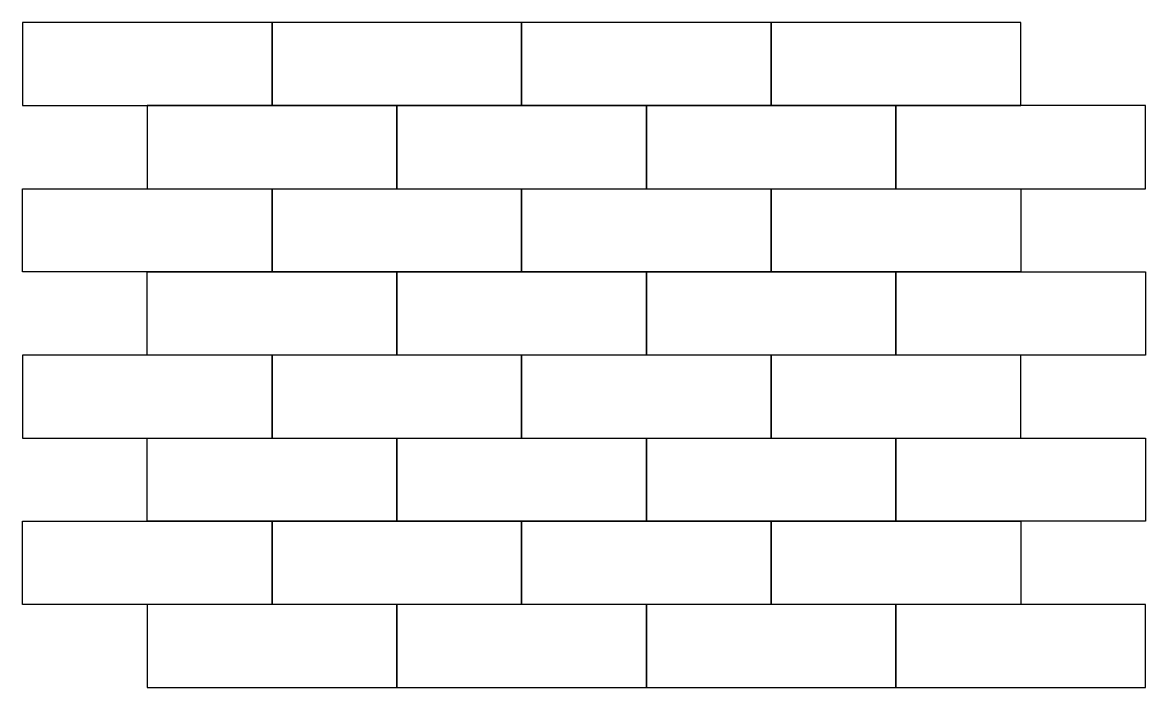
# Model space of a CAD drawing. Header units: millimetres. Extents: x 1816 to 1829.5, y 2292.9 to 2300.9.
import ezdxf

# ---------------------------------------------------------------- set-up
doc = ezdxf.new("R2010")
doc.units = ezdxf.units.MM

msp = doc.modelspace()

# ---------------------------------------------------------------- linework, layer by layer
for points in [[(1816.02, 2300.867), (1816.02, 2299.867), (1819.02, 2299.867), (1819.02, 2300.867)], [(1819.02, 2300.867), (1819.02, 2299.867), (1822.02, 2299.867), (1822.02, 2300.867)], [(1822.02, 2300.867), (1822.02, 2299.867), (1825.02, 2299.867), (1825.02, 2300.867)], [(1825.02, 2300.867), (1825.02, 2299.867), (1828.02, 2299.867), (1828.02, 2300.867)], [(1817.52, 2299.867), (1817.52, 2298.867), (1820.52, 2298.867), (1820.52, 2299.867)], [(1820.52, 2299.867), (1820.52, 2298.867), (1823.52, 2298.867), (1823.52, 2299.867)], [(1823.52, 2299.867), (1823.52, 2298.867), (1826.52, 2298.867), (1826.52, 2299.867)], [(1826.52, 2299.867), (1826.52, 2298.867), (1829.52, 2298.867), (1829.52, 2299.867)], [(1816.02, 2297.867), (1816.02, 2298.867), (1819.02, 2298.867), (1819.02, 2297.867)], [(1819.02, 2297.867), (1819.02, 2298.867), (1822.02, 2298.867), (1822.02, 2297.867)], [(1822.02, 2297.867), (1822.02, 2298.867), (1825.02, 2298.867), (1825.02, 2297.867)], [(1825.02, 2297.867), (1825.02, 2298.867), (1828.02, 2298.867), (1828.02, 2297.867)], [(1817.52, 2296.867), (1817.52, 2297.867), (1820.52, 2297.867), (1820.52, 2296.867)], [(1820.52, 2296.867), (1820.52, 2297.867), (1823.52, 2297.867), (1823.52, 2296.867)], [(1823.52, 2296.867), (1823.52, 2297.867), (1826.52, 2297.867), (1826.52, 2296.867)], [(1826.52, 2296.867), (1826.52, 2297.867), (1829.52, 2297.867), (1829.52, 2296.867)], [(1816.02, 2296.867), (1816.02, 2295.867), (1819.02, 2295.867), (1819.02, 2296.867)], [(1819.02, 2296.867), (1819.02, 2295.867), (1822.02, 2295.867), (1822.02, 2296.867)], [(1822.02, 2296.867), (1822.02, 2295.867), (1825.02, 2295.867), (1825.02, 2296.867)], [(1825.02, 2296.867), (1825.02, 2295.867), (1828.02, 2295.867), (1828.02, 2296.867)], [(1817.52, 2294.867), (1817.52, 2295.867), (1820.52, 2295.867), (1820.52, 2294.867)], [(1820.52, 2294.867), (1820.52, 2295.867), (1823.52, 2295.867), (1823.52, 2294.867)], [(1823.52, 2294.867), (1823.52, 2295.867), (1826.52, 2295.867), (1826.52, 2294.867)], [(1826.52, 2294.867), (1826.52, 2295.867), (1829.52, 2295.867), (1829.52, 2294.867)], [(1816.02, 2293.867), (1816.02, 2294.867), (1819.02, 2294.867), (1819.02, 2293.867)], [(1819.02, 2293.867), (1819.02, 2294.867), (1822.02, 2294.867), (1822.02, 2293.867)], [(1822.02, 2293.867), (1822.02, 2294.867), (1825.02, 2294.867), (1825.02, 2293.867)], [(1825.02, 2293.867), (1825.02, 2294.867), (1828.02, 2294.867), (1828.02, 2293.867)], [(1817.52, 2293.867), (1817.52, 2292.867), (1820.52, 2292.867), (1820.52, 2293.867)], [(1820.52, 2293.867), (1820.52, 2292.867), (1823.52, 2292.867), (1823.52, 2293.867)], [(1823.52, 2293.867), (1823.52, 2292.867), (1826.52, 2292.867), (1826.52, 2293.867)], [(1826.52, 2293.867), (1826.52, 2292.867), (1829.52, 2292.867), (1829.52, 2293.867)]]:
    msp.add_lwpolyline(points, close=True)

doc.saveas('drawing.dxf')
